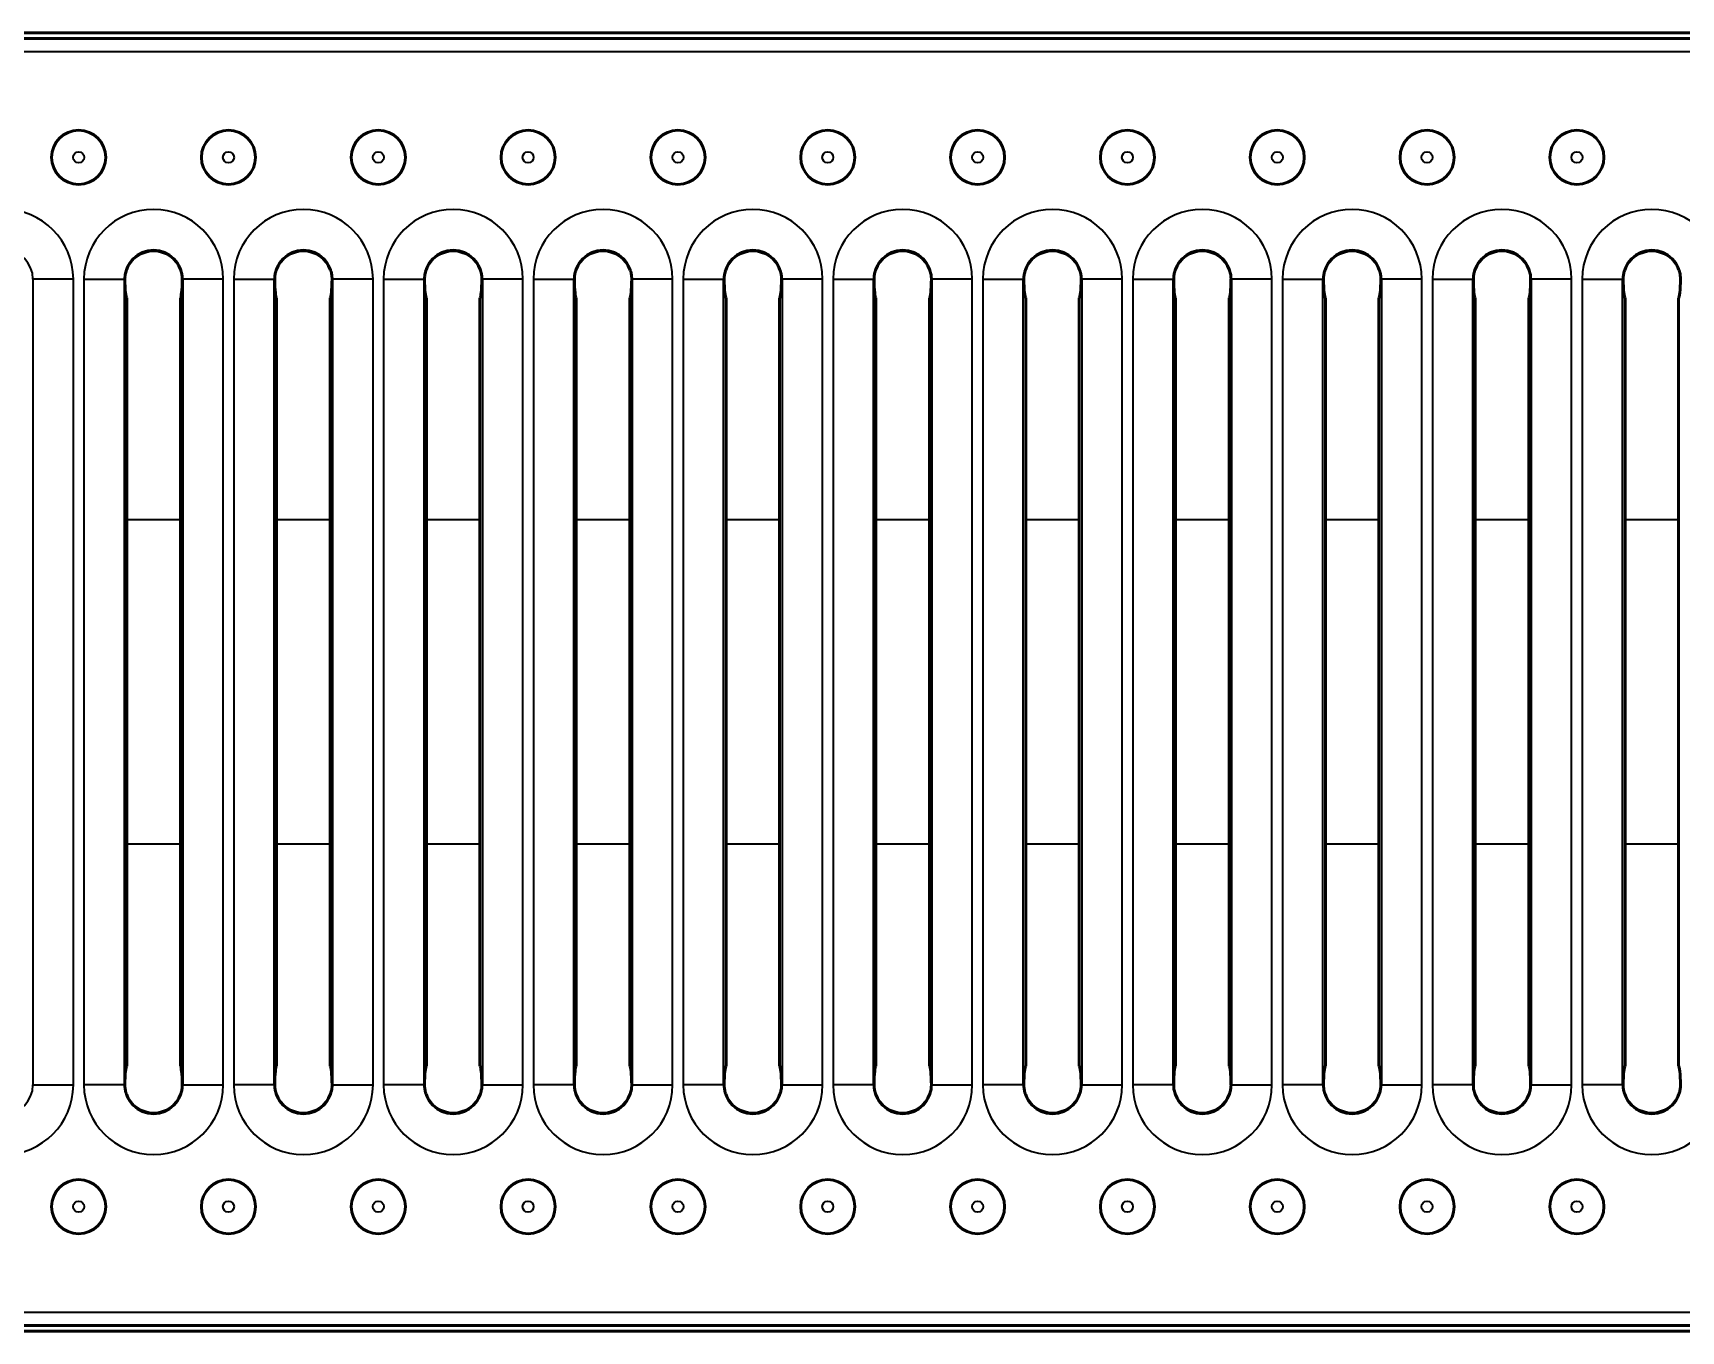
# Model space of a CAD drawing. Header units: millimetres. Extents: x 0 to 2181, y -65 to 1050.
# Drawn here: x 979.9 to 1132.3, y 424.1 to 544.1 of the extents above; entities that cross this region are included whole.
import ezdxf

# ---------------------------------------------------------------- set-up
doc = ezdxf.new("R2010")
doc.units = ezdxf.units.MM
doc.header["$LTSCALE"] = 2.5
doc.layers.add('Sichtbar (ISO)', color=7, linetype='Continuous', lineweight=50)
doc.layers.add('Sichtbar schmal (ISO)', color=7, linetype='Continuous', lineweight=35)

msp = doc.modelspace()

# ---------------------------------------------------------------- linework, layer by layer
at = {"layer": 'Sichtbar (ISO)'}
for p, q in [((1435.667, 544.09), (435.667, 544.09)), ((1435.167, 543.59), (436.167, 543.59)), ((988.592, 519.59), (988.592, 448.59)), ((993.542, 448.59), (993.542, 519.59)), ((1002.442, 519.59), (1002.442, 448.59)), ((1007.392, 448.59), (1007.392, 519.59)), ((1016.292, 519.59), (1016.292, 448.59)), ((1021.242, 448.59), (1021.242, 519.59)), ((1030.142, 519.59), (1030.142, 448.59)), ((1035.092, 448.59), (1035.092, 519.59)), ((1043.992, 519.59), (1043.992, 448.59)), ((1048.942, 448.59), (1048.942, 519.59)), ((1057.842, 519.59), (1057.842, 448.59)), ((1062.792, 448.59), (1062.792, 519.59)), ((1071.692, 519.59), (1071.692, 448.59)), ((1076.642, 448.59), (1076.642, 519.59)), ((1085.542, 519.59), (1085.542, 448.59)), ((1090.492, 448.59), (1090.492, 519.59)), ((1099.392, 519.59), (1099.392, 448.59)), ((1104.342, 448.59), (1104.342, 519.59)), ((1113.242, 519.59), (1113.242, 448.59)), ((1118.192, 448.59), (1118.192, 519.59)), ((1127.092, 519.59), (1127.092, 448.59)), ((1132.042, 448.59), (1132.042, 519.59)), ((1435.667, 424.09), (435.667, 424.09)), ((1435.167, 424.59), (436.167, 424.59))]:
    msp.add_line(p, q, dxfattribs=at)
for centre in [(984.142, 532.59), (997.992, 532.59), (1011.842, 532.59), (1025.692, 532.59), (1039.542, 532.59), (1053.392, 532.59), (1067.242, 532.59), (1081.092, 532.59), (1094.942, 532.59), (1108.792, 532.59), (1122.642, 532.59), (984.142, 435.59), (997.992, 435.59), (1011.842, 435.59), (1025.692, 435.59), (1039.542, 435.59), (1053.392, 435.59), (1067.242, 435.59), (1081.092, 435.59), (1094.942, 435.59), (1108.792, 435.59), (1122.642, 435.59)]:
    msp.add_circle(centre, 2.5, dxfattribs=at)
for centre, major_axis, ratio, start_param, end_param in [((991.067, 521.268), (0, 2.667), 0.9996402, 5.0597379, 7.5066327), ((1004.917, 521.268), (0, 2.667), 0.9996402, 5.0597379, 7.5066327), ((1018.767, 521.268), (0, 2.667), 0.9996402, 5.0597379, 7.5066327), ((1032.617, 521.268), (0, 2.667), 0.9996402, 5.0597379, 7.5066327), ((1046.467, 521.268), (0, 2.667), 0.9996402, 5.0597379, 7.5066327), ((1060.317, 521.268), (0, 2.667), 0.9996402, 5.0597379, 7.5066327), ((1074.167, 521.268), (0, 2.667), 0.9996402, 5.0597379, 7.5066327), ((1088.017, 521.268), (0, 2.667), 0.9996402, 5.0597379, 7.5066327), ((1101.867, 521.268), (0, 2.667), 0.9996402, 5.0597379, 7.5066327), ((1115.717, 521.268), (0, 2.667), 0.9996402, 5.0597379, 7.5066327), ((1129.567, 521.268), (0, 2.667), 0.9996402, 5.0597379, 7.5066327), ((988.592, 521.59), (0, -2), 0.0874887, 4.8377168, 6.2831853), ((993.542, 521.59), (0, 2), 0.0874887, 3.1415927, 4.5870611), ((1002.442, 521.59), (0, -2), 0.0874887, 4.8377168, 6.2831853), ((1007.392, 521.59), (0, 2), 0.0874887, 3.1415927, 4.5870611), ((1016.292, 521.59), (0, -2), 0.0874887, 4.8377168, 6.2831853), ((1021.242, 521.59), (0, 2), 0.0874887, 3.1415927, 4.5870611), ((1030.142, 521.59), (0, -2), 0.0874887, 4.8377168, 6.2831853), ((1035.092, 521.59), (0, 2), 0.0874887, 3.1415927, 4.5870611), ((1043.992, 521.59), (0, -2), 0.0874887, 4.8377168, 6.2831853), ((1048.942, 521.59), (0, 2), 0.0874887, 3.1415927, 4.5870611), ((1057.842, 521.59), (0, -2), 0.0874887, 4.8377168, 6.2831853), ((1062.792, 521.59), (0, 2), 0.0874887, 3.1415927, 4.5870611), ((1071.692, 521.59), (0, -2), 0.0874887, 4.8377168, 6.2831853), ((1076.642, 521.59), (0, 2), 0.0874887, 3.1415927, 4.5870611), ((1085.542, 521.59), (0, -2), 0.0874887, 4.8377168, 6.2831853), ((1090.492, 521.59), (0, 2), 0.0874887, 3.1415927, 4.5870611), ((1099.392, 521.59), (0, -2), 0.0874887, 4.8377168, 6.2831853), ((1104.342, 521.59), (0, 2), 0.0874887, 3.1415927, 4.5870611), ((1113.242, 521.59), (0, -2), 0.0874887, 4.8377168, 6.2831853), ((1118.192, 521.59), (0, 2), 0.0874887, 3.1415927, 4.5870611), ((1127.092, 521.59), (0, -2), 0.0874887, 4.8377168, 6.2831853), ((1132.042, 521.59), (0, 2), 0.0874887, 3.1415927, 4.5870611), ((988.592, 446.59), (0, 2), 0.0874887, 0, 1.4454685), ((993.542, 446.59), (0, -2), 0.0874887, 1.6961242, 3.1415927), ((1002.442, 446.59), (0, 2), 0.0874887, 0, 1.4454685), ((1007.392, 446.59), (0, -2), 0.0874887, 1.6961242, 3.1415927), ((1016.292, 446.59), (0, 2), 0.0874887, 0, 1.4454685), ((1021.242, 446.59), (0, -2), 0.0874887, 1.6961242, 3.1415927), ((1030.142, 446.59), (0, 2), 0.0874887, 0, 1.4454685), ((1035.092, 446.59), (0, -2), 0.0874887, 1.6961242, 3.1415927), ((1043.992, 446.59), (0, 2), 0.0874887, 0, 1.4454685), ((1048.942, 446.59), (0, -2), 0.0874887, 1.6961242, 3.1415927), ((1057.842, 446.59), (0, 2), 0.0874887, 0, 1.4454685), ((1062.792, 446.59), (0, -2), 0.0874887, 1.6961242, 3.1415927), ((1071.692, 446.59), (0, 2), 0.0874887, 0, 1.4454685), ((1076.642, 446.59), (0, -2), 0.0874887, 1.6961242, 3.1415927), ((1085.542, 446.59), (0, 2), 0.0874887, 0, 1.4454685), ((1090.492, 446.59), (0, -2), 0.0874887, 1.6961242, 3.1415927), ((1099.392, 446.59), (0, 2), 0.0874887, 0, 1.4454685), ((1104.342, 446.59), (0, -2), 0.0874887, 1.6961242, 3.1415927), ((1113.242, 446.59), (0, 2), 0.0874887, 0, 1.4454685), ((1118.192, 446.59), (0, -2), 0.0874887, 1.6961242, 3.1415927), ((1127.092, 446.59), (0, 2), 0.0874887, 0, 1.4454685), ((1132.042, 446.59), (0, -2), 0.0874887, 1.6961242, 3.1415927), ((991.067, 446.911), (0, -2.667), 0.9996402, 5.0597379, 7.5066327), ((1004.917, 446.911), (0, -2.667), 0.9996402, 5.0597379, 7.5066327), ((1018.767, 446.911), (0, -2.667), 0.9996402, 5.0597379, 7.5066327), ((1032.617, 446.911), (0, -2.667), 0.9996402, 5.0597379, 7.5066327), ((1046.467, 446.911), (0, -2.667), 0.9996402, 5.0597379, 7.5066327), ((1060.317, 446.911), (0, -2.667), 0.9996402, 5.0597379, 7.5066327), ((1074.167, 446.911), (0, -2.667), 0.9996402, 5.0597379, 7.5066327), ((1088.017, 446.911), (0, -2.667), 0.9996402, 5.0597379, 7.5066327), ((1101.867, 446.911), (0, -2.667), 0.9996402, 5.0597379, 7.5066327), ((1115.717, 446.911), (0, -2.667), 0.9996402, 5.0597379, 7.5066327), ((1129.567, 446.911), (0, -2.667), 0.9996402, 5.0597379, 7.5066327)]:
    msp.add_ellipse(centre, major_axis=major_axis, ratio=ratio, start_param=start_param, end_param=end_param, dxfattribs=at)
for points, knots in [([(988.419, 521.34), (988.419, 521.353), (988.419, 521.367), (988.419, 521.396), (988.419, 521.411), (988.42, 521.452), (988.421, 521.477), (988.425, 521.554), (988.43, 521.606), (988.453, 521.793), (988.481, 521.925), (988.532, 522.094), (988.546, 522.135), (988.561, 522.176)], [0, 0, 0, 0, 0.004080736, 0.004080736, 0.00866605, 0.00866605, 0.016351881, 0.016351881, 0.031890083, 0.031890083, 0.072800189, 0.072800189, 0.086303969, 0.086303969, 0.086303969, 0.086303969]), ([(993.574, 522.176), (993.578, 522.166), (993.581, 522.155), (993.611, 522.07), (993.634, 521.993), (993.682, 521.787), (993.702, 521.657), (993.713, 521.496), (993.714, 521.467), (993.716, 521.422), (993.716, 521.406), (993.716, 521.381), (993.716, 521.373), (993.716, 521.356), (993.716, 521.348), (993.716, 521.34)], [0.001228229, 0.001228229, 0.001228229, 0.001228229, 0.004648992, 0.004648992, 0.029389751, 0.029389751, 0.068905962, 0.068905962, 0.077693724, 0.077693724, 0.082516728, 0.082516728, 0.085093648, 0.085093648, 0.087568489, 0.087568489, 0.087568489, 0.087568489]), ([(1002.269, 521.34), (1002.269, 521.353), (1002.269, 521.367), (1002.269, 521.396), (1002.269, 521.411), (1002.27, 521.452), (1002.271, 521.477), (1002.275, 521.554), (1002.28, 521.606), (1002.303, 521.793), (1002.331, 521.925), (1002.382, 522.094), (1002.396, 522.135), (1002.411, 522.176)], [0, 0, 0, 0, 0.004080736, 0.004080736, 0.00866605, 0.00866605, 0.016351881, 0.016351881, 0.031890083, 0.031890083, 0.072800189, 0.072800189, 0.086303969, 0.086303969, 0.086303969, 0.086303969]), ([(1007.424, 522.176), (1007.428, 522.166), (1007.431, 522.155), (1007.461, 522.07), (1007.484, 521.993), (1007.532, 521.787), (1007.552, 521.657), (1007.563, 521.496), (1007.564, 521.467), (1007.566, 521.422), (1007.566, 521.406), (1007.566, 521.381), (1007.566, 521.373), (1007.566, 521.356), (1007.566, 521.348), (1007.566, 521.34)], [0.001228229, 0.001228229, 0.001228229, 0.001228229, 0.004648992, 0.004648992, 0.029389751, 0.029389751, 0.068905962, 0.068905962, 0.077693724, 0.077693724, 0.082516728, 0.082516728, 0.085093648, 0.085093648, 0.087568489, 0.087568489, 0.087568489, 0.087568489]), ([(1016.119, 521.34), (1016.119, 521.353), (1016.119, 521.367), (1016.119, 521.396), (1016.119, 521.411), (1016.12, 521.452), (1016.121, 521.477), (1016.125, 521.554), (1016.13, 521.606), (1016.153, 521.793), (1016.181, 521.925), (1016.232, 522.094), (1016.246, 522.135), (1016.261, 522.176)], [0, 0, 0, 0, 0.004080736, 0.004080736, 0.00866605, 0.00866605, 0.016351881, 0.016351881, 0.031890083, 0.031890083, 0.072800189, 0.072800189, 0.086303969, 0.086303969, 0.086303969, 0.086303969]), ([(1021.274, 522.176), (1021.278, 522.166), (1021.281, 522.155), (1021.311, 522.07), (1021.334, 521.993), (1021.382, 521.787), (1021.402, 521.657), (1021.413, 521.496), (1021.414, 521.467), (1021.416, 521.422), (1021.416, 521.406), (1021.416, 521.381), (1021.416, 521.373), (1021.416, 521.356), (1021.416, 521.348), (1021.416, 521.34)], [0.001228229, 0.001228229, 0.001228229, 0.001228229, 0.004648992, 0.004648992, 0.029389751, 0.029389751, 0.068905962, 0.068905962, 0.077693724, 0.077693724, 0.082516728, 0.082516728, 0.085093648, 0.085093648, 0.087568489, 0.087568489, 0.087568489, 0.087568489]), ([(1029.969, 521.34), (1029.969, 521.353), (1029.969, 521.367), (1029.969, 521.396), (1029.969, 521.411), (1029.97, 521.452), (1029.971, 521.477), (1029.975, 521.554), (1029.98, 521.606), (1030.003, 521.793), (1030.031, 521.925), (1030.082, 522.094), (1030.096, 522.135), (1030.111, 522.176)], [0, 0, 0, 0, 0.004080736, 0.004080736, 0.00866605, 0.00866605, 0.016351881, 0.016351881, 0.031890083, 0.031890083, 0.072800189, 0.072800189, 0.086303969, 0.086303969, 0.086303969, 0.086303969]), ([(1035.124, 522.176), (1035.128, 522.166), (1035.131, 522.155), (1035.161, 522.07), (1035.184, 521.993), (1035.232, 521.787), (1035.252, 521.657), (1035.263, 521.496), (1035.264, 521.467), (1035.266, 521.422), (1035.266, 521.406), (1035.266, 521.381), (1035.266, 521.373), (1035.266, 521.356), (1035.266, 521.348), (1035.266, 521.34)], [0.001228229, 0.001228229, 0.001228229, 0.001228229, 0.004648992, 0.004648992, 0.029389751, 0.029389751, 0.068905962, 0.068905962, 0.077693724, 0.077693724, 0.082516728, 0.082516728, 0.085093648, 0.085093648, 0.087568489, 0.087568489, 0.087568489, 0.087568489]), ([(1043.819, 521.34), (1043.819, 521.353), (1043.819, 521.367), (1043.819, 521.396), (1043.819, 521.411), (1043.82, 521.452), (1043.821, 521.477), (1043.825, 521.554), (1043.83, 521.606), (1043.853, 521.793), (1043.881, 521.925), (1043.932, 522.094), (1043.946, 522.135), (1043.961, 522.176)], [0, 0, 0, 0, 0.004080736, 0.004080736, 0.00866605, 0.00866605, 0.016351881, 0.016351881, 0.031890083, 0.031890083, 0.072800189, 0.072800189, 0.086303969, 0.086303969, 0.086303969, 0.086303969]), ([(1048.974, 522.176), (1048.978, 522.166), (1048.981, 522.155), (1049.011, 522.07), (1049.034, 521.993), (1049.082, 521.787), (1049.102, 521.657), (1049.113, 521.496), (1049.114, 521.467), (1049.116, 521.422), (1049.116, 521.406), (1049.116, 521.381), (1049.116, 521.373), (1049.116, 521.356), (1049.116, 521.348), (1049.116, 521.34)], [0.001228229, 0.001228229, 0.001228229, 0.001228229, 0.004648992, 0.004648992, 0.029389751, 0.029389751, 0.068905962, 0.068905962, 0.077693724, 0.077693724, 0.082516728, 0.082516728, 0.085093648, 0.085093648, 0.087568489, 0.087568489, 0.087568489, 0.087568489]), ([(1057.669, 521.34), (1057.669, 521.353), (1057.669, 521.367), (1057.669, 521.396), (1057.669, 521.411), (1057.67, 521.452), (1057.671, 521.477), (1057.675, 521.554), (1057.68, 521.606), (1057.703, 521.793), (1057.731, 521.925), (1057.782, 522.094), (1057.796, 522.135), (1057.811, 522.176)], [0, 0, 0, 0, 0.004080736, 0.004080736, 0.00866605, 0.00866605, 0.016351881, 0.016351881, 0.031890083, 0.031890083, 0.072800189, 0.072800189, 0.086303969, 0.086303969, 0.086303969, 0.086303969]), ([(1062.824, 522.176), (1062.828, 522.166), (1062.831, 522.155), (1062.861, 522.07), (1062.884, 521.993), (1062.932, 521.787), (1062.952, 521.657), (1062.963, 521.496), (1062.964, 521.467), (1062.966, 521.422), (1062.966, 521.406), (1062.966, 521.381), (1062.966, 521.373), (1062.966, 521.356), (1062.966, 521.348), (1062.966, 521.34)], [0.001228229, 0.001228229, 0.001228229, 0.001228229, 0.004648992, 0.004648992, 0.029389751, 0.029389751, 0.068905962, 0.068905962, 0.077693724, 0.077693724, 0.082516728, 0.082516728, 0.085093648, 0.085093648, 0.087568489, 0.087568489, 0.087568489, 0.087568489]), ([(1071.519, 521.34), (1071.519, 521.353), (1071.519, 521.367), (1071.519, 521.396), (1071.519, 521.411), (1071.52, 521.452), (1071.521, 521.477), (1071.525, 521.554), (1071.53, 521.606), (1071.553, 521.793), (1071.581, 521.925), (1071.632, 522.094), (1071.646, 522.135), (1071.661, 522.176)], [0, 0, 0, 0, 0.004080736, 0.004080736, 0.00866605, 0.00866605, 0.016351881, 0.016351881, 0.031890083, 0.031890083, 0.072800189, 0.072800189, 0.086303969, 0.086303969, 0.086303969, 0.086303969]), ([(1076.674, 522.176), (1076.678, 522.166), (1076.681, 522.155), (1076.711, 522.07), (1076.734, 521.993), (1076.782, 521.787), (1076.802, 521.657), (1076.813, 521.496), (1076.814, 521.467), (1076.816, 521.422), (1076.816, 521.406), (1076.816, 521.381), (1076.816, 521.373), (1076.816, 521.356), (1076.816, 521.348), (1076.816, 521.34)], [0.001228229, 0.001228229, 0.001228229, 0.001228229, 0.004648992, 0.004648992, 0.029389751, 0.029389751, 0.068905962, 0.068905962, 0.077693724, 0.077693724, 0.082516728, 0.082516728, 0.085093648, 0.085093648, 0.087568489, 0.087568489, 0.087568489, 0.087568489]), ([(1085.369, 521.34), (1085.369, 521.353), (1085.369, 521.367), (1085.369, 521.396), (1085.369, 521.411), (1085.37, 521.452), (1085.371, 521.477), (1085.375, 521.554), (1085.38, 521.606), (1085.403, 521.793), (1085.431, 521.925), (1085.482, 522.094), (1085.496, 522.135), (1085.511, 522.176)], [0, 0, 0, 0, 0.004080736, 0.004080736, 0.00866605, 0.00866605, 0.016351881, 0.016351881, 0.031890083, 0.031890083, 0.072800189, 0.072800189, 0.086303969, 0.086303969, 0.086303969, 0.086303969]), ([(1090.524, 522.176), (1090.528, 522.166), (1090.531, 522.155), (1090.561, 522.07), (1090.584, 521.993), (1090.632, 521.787), (1090.652, 521.657), (1090.663, 521.496), (1090.664, 521.467), (1090.666, 521.422), (1090.666, 521.406), (1090.666, 521.381), (1090.666, 521.373), (1090.666, 521.356), (1090.666, 521.348), (1090.666, 521.34)], [0.001228229, 0.001228229, 0.001228229, 0.001228229, 0.004648992, 0.004648992, 0.029389751, 0.029389751, 0.068905962, 0.068905962, 0.077693724, 0.077693724, 0.082516728, 0.082516728, 0.085093648, 0.085093648, 0.087568489, 0.087568489, 0.087568489, 0.087568489]), ([(1099.219, 521.34), (1099.219, 521.353), (1099.219, 521.367), (1099.219, 521.396), (1099.219, 521.411), (1099.22, 521.452), (1099.221, 521.477), (1099.225, 521.554), (1099.23, 521.606), (1099.253, 521.793), (1099.281, 521.925), (1099.332, 522.094), (1099.346, 522.135), (1099.361, 522.176)], [0, 0, 0, 0, 0.004080736, 0.004080736, 0.00866605, 0.00866605, 0.016351881, 0.016351881, 0.031890083, 0.031890083, 0.072800189, 0.072800189, 0.086303969, 0.086303969, 0.086303969, 0.086303969]), ([(1104.374, 522.176), (1104.378, 522.166), (1104.381, 522.155), (1104.411, 522.07), (1104.434, 521.993), (1104.482, 521.787), (1104.502, 521.657), (1104.513, 521.496), (1104.514, 521.467), (1104.516, 521.422), (1104.516, 521.406), (1104.516, 521.381), (1104.516, 521.373), (1104.516, 521.356), (1104.516, 521.348), (1104.516, 521.34)], [0.001228229, 0.001228229, 0.001228229, 0.001228229, 0.004648992, 0.004648992, 0.029389751, 0.029389751, 0.068905962, 0.068905962, 0.077693724, 0.077693724, 0.082516728, 0.082516728, 0.085093648, 0.085093648, 0.087568489, 0.087568489, 0.087568489, 0.087568489]), ([(1113.069, 521.34), (1113.069, 521.353), (1113.069, 521.367), (1113.069, 521.396), (1113.069, 521.411), (1113.07, 521.452), (1113.071, 521.477), (1113.075, 521.554), (1113.08, 521.606), (1113.103, 521.793), (1113.131, 521.925), (1113.182, 522.094), (1113.196, 522.135), (1113.211, 522.176)], [0, 0, 0, 0, 0.004080736, 0.004080736, 0.00866605, 0.00866605, 0.016351881, 0.016351881, 0.031890083, 0.031890083, 0.072800189, 0.072800189, 0.086303969, 0.086303969, 0.086303969, 0.086303969]), ([(1118.224, 522.176), (1118.228, 522.166), (1118.231, 522.155), (1118.261, 522.07), (1118.284, 521.993), (1118.332, 521.787), (1118.352, 521.657), (1118.363, 521.496), (1118.364, 521.467), (1118.366, 521.422), (1118.366, 521.406), (1118.366, 521.381), (1118.366, 521.373), (1118.366, 521.356), (1118.366, 521.348), (1118.366, 521.34)], [0.001228229, 0.001228229, 0.001228229, 0.001228229, 0.004648992, 0.004648992, 0.029389751, 0.029389751, 0.068905962, 0.068905962, 0.077693724, 0.077693724, 0.082516728, 0.082516728, 0.085093648, 0.085093648, 0.087568489, 0.087568489, 0.087568489, 0.087568489]), ([(1126.919, 521.34), (1126.919, 521.353), (1126.919, 521.367), (1126.919, 521.396), (1126.919, 521.411), (1126.92, 521.452), (1126.921, 521.477), (1126.925, 521.554), (1126.93, 521.606), (1126.953, 521.793), (1126.981, 521.925), (1127.032, 522.094), (1127.046, 522.135), (1127.061, 522.176)], [0, 0, 0, 0, 0.004080736, 0.004080736, 0.00866605, 0.00866605, 0.016351881, 0.016351881, 0.031890083, 0.031890083, 0.072800189, 0.072800189, 0.086303969, 0.086303969, 0.086303969, 0.086303969]), ([(1132.074, 522.176), (1132.078, 522.166), (1132.081, 522.155), (1132.111, 522.07), (1132.134, 521.993), (1132.182, 521.787), (1132.202, 521.657), (1132.213, 521.496), (1132.214, 521.467), (1132.216, 521.422), (1132.216, 521.406), (1132.216, 521.381), (1132.216, 521.373), (1132.216, 521.356), (1132.216, 521.348), (1132.216, 521.34)], [0.001228229, 0.001228229, 0.001228229, 0.001228229, 0.004648992, 0.004648992, 0.029389751, 0.029389751, 0.068905962, 0.068905962, 0.077693724, 0.077693724, 0.082516728, 0.082516728, 0.085093648, 0.085093648, 0.087568489, 0.087568489, 0.087568489, 0.087568489]), ([(988.561, 446.004), (988.557, 446.014), (988.553, 446.024), (988.524, 446.11), (988.501, 446.187), (988.453, 446.393), (988.433, 446.523), (988.422, 446.683), (988.421, 446.712), (988.419, 446.758), (988.419, 446.774), (988.419, 446.798), (988.419, 446.807), (988.419, 446.823), (988.419, 446.832), (988.419, 446.84)], [0.001228229, 0.001228229, 0.001228229, 0.001228229, 0.004648992, 0.004648992, 0.029389751, 0.029389751, 0.068905962, 0.068905962, 0.077693724, 0.077693724, 0.082516728, 0.082516728, 0.085093648, 0.085093648, 0.087568489, 0.087568489, 0.087568489, 0.087568489]), ([(993.716, 446.84), (993.716, 446.826), (993.716, 446.813), (993.716, 446.784), (993.716, 446.769), (993.715, 446.728), (993.714, 446.703), (993.709, 446.625), (993.705, 446.574), (993.682, 446.387), (993.653, 446.255), (993.602, 446.086), (993.589, 446.044), (993.574, 446.004)], [0, 0, 0, 0, 0.004080736, 0.004080736, 0.00866605, 0.00866605, 0.016351881, 0.016351881, 0.031890083, 0.031890083, 0.072800189, 0.072800189, 0.086303969, 0.086303969, 0.086303969, 0.086303969]), ([(1002.411, 446.004), (1002.407, 446.014), (1002.403, 446.024), (1002.374, 446.11), (1002.351, 446.187), (1002.303, 446.393), (1002.283, 446.523), (1002.272, 446.683), (1002.271, 446.712), (1002.269, 446.758), (1002.269, 446.774), (1002.269, 446.798), (1002.269, 446.807), (1002.269, 446.823), (1002.269, 446.832), (1002.269, 446.84)], [0.001228229, 0.001228229, 0.001228229, 0.001228229, 0.004648992, 0.004648992, 0.029389751, 0.029389751, 0.068905962, 0.068905962, 0.077693724, 0.077693724, 0.082516728, 0.082516728, 0.085093648, 0.085093648, 0.087568489, 0.087568489, 0.087568489, 0.087568489]), ([(1007.566, 446.84), (1007.566, 446.826), (1007.566, 446.813), (1007.566, 446.784), (1007.566, 446.769), (1007.565, 446.728), (1007.564, 446.703), (1007.559, 446.625), (1007.555, 446.574), (1007.532, 446.387), (1007.503, 446.255), (1007.452, 446.086), (1007.439, 446.044), (1007.424, 446.004)], [0, 0, 0, 0, 0.004080736, 0.004080736, 0.00866605, 0.00866605, 0.016351881, 0.016351881, 0.031890083, 0.031890083, 0.072800189, 0.072800189, 0.086303969, 0.086303969, 0.086303969, 0.086303969]), ([(1016.261, 446.004), (1016.257, 446.014), (1016.253, 446.024), (1016.224, 446.11), (1016.201, 446.187), (1016.153, 446.393), (1016.133, 446.523), (1016.122, 446.683), (1016.121, 446.712), (1016.119, 446.758), (1016.119, 446.774), (1016.119, 446.798), (1016.119, 446.807), (1016.119, 446.823), (1016.119, 446.832), (1016.119, 446.84)], [0.001228229, 0.001228229, 0.001228229, 0.001228229, 0.004648992, 0.004648992, 0.029389751, 0.029389751, 0.068905962, 0.068905962, 0.077693724, 0.077693724, 0.082516728, 0.082516728, 0.085093648, 0.085093648, 0.087568489, 0.087568489, 0.087568489, 0.087568489]), ([(1021.416, 446.84), (1021.416, 446.826), (1021.416, 446.813), (1021.416, 446.784), (1021.416, 446.769), (1021.415, 446.728), (1021.414, 446.703), (1021.409, 446.625), (1021.405, 446.574), (1021.382, 446.387), (1021.353, 446.255), (1021.302, 446.086), (1021.289, 446.044), (1021.274, 446.004)], [0, 0, 0, 0, 0.004080736, 0.004080736, 0.00866605, 0.00866605, 0.016351881, 0.016351881, 0.031890083, 0.031890083, 0.072800189, 0.072800189, 0.086303969, 0.086303969, 0.086303969, 0.086303969]), ([(1030.111, 446.004), (1030.107, 446.014), (1030.103, 446.024), (1030.074, 446.11), (1030.051, 446.187), (1030.003, 446.393), (1029.983, 446.523), (1029.972, 446.683), (1029.971, 446.712), (1029.969, 446.758), (1029.969, 446.774), (1029.969, 446.798), (1029.969, 446.807), (1029.969, 446.823), (1029.969, 446.832), (1029.969, 446.84)], [0.001228229, 0.001228229, 0.001228229, 0.001228229, 0.004648992, 0.004648992, 0.029389751, 0.029389751, 0.068905962, 0.068905962, 0.077693724, 0.077693724, 0.082516728, 0.082516728, 0.085093648, 0.085093648, 0.087568489, 0.087568489, 0.087568489, 0.087568489]), ([(1035.266, 446.84), (1035.266, 446.826), (1035.266, 446.813), (1035.266, 446.784), (1035.266, 446.769), (1035.265, 446.728), (1035.264, 446.703), (1035.259, 446.625), (1035.255, 446.574), (1035.232, 446.387), (1035.203, 446.255), (1035.152, 446.086), (1035.139, 446.044), (1035.124, 446.004)], [0, 0, 0, 0, 0.004080736, 0.004080736, 0.00866605, 0.00866605, 0.016351881, 0.016351881, 0.031890083, 0.031890083, 0.072800189, 0.072800189, 0.086303969, 0.086303969, 0.086303969, 0.086303969]), ([(1043.961, 446.004), (1043.957, 446.014), (1043.953, 446.024), (1043.924, 446.11), (1043.901, 446.187), (1043.853, 446.393), (1043.833, 446.523), (1043.822, 446.683), (1043.821, 446.712), (1043.819, 446.758), (1043.819, 446.774), (1043.819, 446.798), (1043.819, 446.807), (1043.819, 446.823), (1043.819, 446.832), (1043.819, 446.84)], [0.001228229, 0.001228229, 0.001228229, 0.001228229, 0.004648992, 0.004648992, 0.029389751, 0.029389751, 0.068905962, 0.068905962, 0.077693724, 0.077693724, 0.082516728, 0.082516728, 0.085093648, 0.085093648, 0.087568489, 0.087568489, 0.087568489, 0.087568489]), ([(1049.116, 446.84), (1049.116, 446.826), (1049.116, 446.813), (1049.116, 446.784), (1049.116, 446.769), (1049.115, 446.728), (1049.114, 446.703), (1049.109, 446.625), (1049.105, 446.574), (1049.082, 446.387), (1049.053, 446.255), (1049.002, 446.086), (1048.989, 446.044), (1048.974, 446.004)], [0, 0, 0, 0, 0.004080736, 0.004080736, 0.00866605, 0.00866605, 0.016351881, 0.016351881, 0.031890083, 0.031890083, 0.072800189, 0.072800189, 0.086303969, 0.086303969, 0.086303969, 0.086303969]), ([(1057.811, 446.004), (1057.807, 446.014), (1057.803, 446.024), (1057.774, 446.11), (1057.751, 446.187), (1057.703, 446.393), (1057.683, 446.523), (1057.672, 446.683), (1057.671, 446.712), (1057.669, 446.758), (1057.669, 446.774), (1057.669, 446.798), (1057.669, 446.807), (1057.669, 446.823), (1057.669, 446.832), (1057.669, 446.84)], [0.001228229, 0.001228229, 0.001228229, 0.001228229, 0.004648992, 0.004648992, 0.029389751, 0.029389751, 0.068905962, 0.068905962, 0.077693724, 0.077693724, 0.082516728, 0.082516728, 0.085093648, 0.085093648, 0.087568489, 0.087568489, 0.087568489, 0.087568489]), ([(1062.966, 446.84), (1062.966, 446.826), (1062.966, 446.813), (1062.966, 446.784), (1062.966, 446.769), (1062.965, 446.728), (1062.964, 446.703), (1062.959, 446.625), (1062.955, 446.574), (1062.932, 446.387), (1062.903, 446.255), (1062.852, 446.086), (1062.839, 446.044), (1062.824, 446.004)], [0, 0, 0, 0, 0.004080736, 0.004080736, 0.00866605, 0.00866605, 0.016351881, 0.016351881, 0.031890083, 0.031890083, 0.072800189, 0.072800189, 0.086303969, 0.086303969, 0.086303969, 0.086303969]), ([(1071.661, 446.004), (1071.657, 446.014), (1071.653, 446.024), (1071.624, 446.11), (1071.601, 446.187), (1071.553, 446.393), (1071.533, 446.523), (1071.522, 446.683), (1071.521, 446.712), (1071.519, 446.758), (1071.519, 446.774), (1071.519, 446.798), (1071.519, 446.807), (1071.519, 446.823), (1071.519, 446.832), (1071.519, 446.84)], [0.001228229, 0.001228229, 0.001228229, 0.001228229, 0.004648992, 0.004648992, 0.029389751, 0.029389751, 0.068905962, 0.068905962, 0.077693724, 0.077693724, 0.082516728, 0.082516728, 0.085093648, 0.085093648, 0.087568489, 0.087568489, 0.087568489, 0.087568489]), ([(1076.816, 446.84), (1076.816, 446.826), (1076.816, 446.813), (1076.816, 446.784), (1076.816, 446.769), (1076.815, 446.728), (1076.814, 446.703), (1076.809, 446.625), (1076.805, 446.574), (1076.782, 446.387), (1076.753, 446.255), (1076.702, 446.086), (1076.689, 446.044), (1076.674, 446.004)], [0, 0, 0, 0, 0.004080736, 0.004080736, 0.00866605, 0.00866605, 0.016351881, 0.016351881, 0.031890083, 0.031890083, 0.072800189, 0.072800189, 0.086303969, 0.086303969, 0.086303969, 0.086303969]), ([(1085.511, 446.004), (1085.507, 446.014), (1085.503, 446.024), (1085.474, 446.11), (1085.451, 446.187), (1085.403, 446.393), (1085.383, 446.523), (1085.372, 446.683), (1085.371, 446.712), (1085.369, 446.758), (1085.369, 446.774), (1085.369, 446.798), (1085.369, 446.807), (1085.369, 446.823), (1085.369, 446.832), (1085.369, 446.84)], [0.001228229, 0.001228229, 0.001228229, 0.001228229, 0.004648992, 0.004648992, 0.029389751, 0.029389751, 0.068905962, 0.068905962, 0.077693724, 0.077693724, 0.082516728, 0.082516728, 0.085093648, 0.085093648, 0.087568489, 0.087568489, 0.087568489, 0.087568489]), ([(1090.666, 446.84), (1090.666, 446.826), (1090.666, 446.813), (1090.666, 446.784), (1090.666, 446.769), (1090.665, 446.728), (1090.664, 446.703), (1090.659, 446.625), (1090.655, 446.574), (1090.632, 446.387), (1090.603, 446.255), (1090.552, 446.086), (1090.539, 446.044), (1090.524, 446.004)], [0, 0, 0, 0, 0.004080736, 0.004080736, 0.00866605, 0.00866605, 0.016351881, 0.016351881, 0.031890083, 0.031890083, 0.072800189, 0.072800189, 0.086303969, 0.086303969, 0.086303969, 0.086303969]), ([(1099.361, 446.004), (1099.357, 446.014), (1099.353, 446.024), (1099.324, 446.11), (1099.301, 446.187), (1099.253, 446.393), (1099.233, 446.523), (1099.222, 446.683), (1099.221, 446.712), (1099.219, 446.758), (1099.219, 446.774), (1099.219, 446.798), (1099.219, 446.807), (1099.219, 446.823), (1099.219, 446.832), (1099.219, 446.84)], [0.001228229, 0.001228229, 0.001228229, 0.001228229, 0.004648992, 0.004648992, 0.029389751, 0.029389751, 0.068905962, 0.068905962, 0.077693724, 0.077693724, 0.082516728, 0.082516728, 0.085093648, 0.085093648, 0.087568489, 0.087568489, 0.087568489, 0.087568489]), ([(1104.516, 446.84), (1104.516, 446.826), (1104.516, 446.813), (1104.516, 446.784), (1104.516, 446.769), (1104.515, 446.728), (1104.514, 446.703), (1104.509, 446.625), (1104.505, 446.574), (1104.482, 446.387), (1104.453, 446.255), (1104.402, 446.086), (1104.389, 446.044), (1104.374, 446.004)], [0, 0, 0, 0, 0.004080736, 0.004080736, 0.00866605, 0.00866605, 0.016351881, 0.016351881, 0.031890083, 0.031890083, 0.072800189, 0.072800189, 0.086303969, 0.086303969, 0.086303969, 0.086303969]), ([(1113.211, 446.004), (1113.207, 446.014), (1113.203, 446.024), (1113.174, 446.11), (1113.151, 446.187), (1113.103, 446.393), (1113.083, 446.523), (1113.072, 446.683), (1113.071, 446.712), (1113.069, 446.758), (1113.069, 446.774), (1113.069, 446.798), (1113.069, 446.807), (1113.069, 446.823), (1113.069, 446.832), (1113.069, 446.84)], [0.001228229, 0.001228229, 0.001228229, 0.001228229, 0.004648992, 0.004648992, 0.029389751, 0.029389751, 0.068905962, 0.068905962, 0.077693724, 0.077693724, 0.082516728, 0.082516728, 0.085093648, 0.085093648, 0.087568489, 0.087568489, 0.087568489, 0.087568489]), ([(1118.366, 446.84), (1118.366, 446.826), (1118.366, 446.813), (1118.366, 446.784), (1118.366, 446.769), (1118.365, 446.728), (1118.364, 446.703), (1118.359, 446.625), (1118.355, 446.574), (1118.332, 446.387), (1118.303, 446.255), (1118.252, 446.086), (1118.239, 446.044), (1118.224, 446.004)], [0, 0, 0, 0, 0.004080736, 0.004080736, 0.00866605, 0.00866605, 0.016351881, 0.016351881, 0.031890083, 0.031890083, 0.072800189, 0.072800189, 0.086303969, 0.086303969, 0.086303969, 0.086303969]), ([(1127.061, 446.004), (1127.057, 446.014), (1127.053, 446.024), (1127.024, 446.11), (1127.001, 446.187), (1126.953, 446.393), (1126.933, 446.523), (1126.922, 446.683), (1126.921, 446.712), (1126.919, 446.758), (1126.919, 446.774), (1126.919, 446.798), (1126.919, 446.807), (1126.919, 446.823), (1126.919, 446.832), (1126.919, 446.84)], [0.001228229, 0.001228229, 0.001228229, 0.001228229, 0.004648992, 0.004648992, 0.029389751, 0.029389751, 0.068905962, 0.068905962, 0.077693724, 0.077693724, 0.082516728, 0.082516728, 0.085093648, 0.085093648, 0.087568489, 0.087568489, 0.087568489, 0.087568489]), ([(1132.216, 446.84), (1132.216, 446.826), (1132.216, 446.813), (1132.216, 446.784), (1132.216, 446.769), (1132.215, 446.728), (1132.214, 446.703), (1132.209, 446.625), (1132.205, 446.574), (1132.182, 446.387), (1132.153, 446.255), (1132.102, 446.086), (1132.089, 446.044), (1132.074, 446.004)], [0, 0, 0, 0, 0.004080736, 0.004080736, 0.00866605, 0.00866605, 0.016351881, 0.016351881, 0.031890083, 0.031890083, 0.072800189, 0.072800189, 0.086303969, 0.086303969, 0.086303969, 0.086303969])]:
    msp.add_open_spline(points, degree=3, knots=knots, dxfattribs=at)
at = {"layer": 'Sichtbar schmal (ISO)'}
for p, q in [((1435.167, 542.34), (436.167, 542.34)), ((979.918, 521.34), (979.866, 521.34)), ((983.653, 521.34), (979.918, 521.34)), ((979.918, 521.34), (979.918, 446.84)), ((983.653, 446.84), (983.653, 521.34)), ((984.632, 521.34), (984.632, 446.84)), ((984.632, 521.34), (988.367, 521.34)), ((988.367, 446.84), (988.367, 521.34)), ((988.367, 521.34), (988.419, 521.34)), ((993.768, 521.34), (993.716, 521.34)), ((997.503, 521.34), (993.768, 521.34)), ((993.768, 521.34), (993.768, 446.84)), ((997.503, 446.84), (997.503, 521.34)), ((998.482, 521.34), (998.482, 446.84)), ((998.482, 521.34), (1002.217, 521.34)), ((1002.217, 446.84), (1002.217, 521.34)), ((1002.217, 521.34), (1002.269, 521.34)), ((1007.618, 521.34), (1007.566, 521.34)), ((1011.353, 521.34), (1007.618, 521.34)), ((1007.618, 521.34), (1007.618, 446.84)), ((1011.353, 446.84), (1011.353, 521.34)), ((1012.332, 521.34), (1012.332, 446.84)), ((1012.332, 521.34), (1016.067, 521.34)), ((1016.067, 446.84), (1016.067, 521.34)), ((1016.067, 521.34), (1016.119, 521.34)), ((1021.468, 521.34), (1021.416, 521.34)), ((1025.203, 521.34), (1021.468, 521.34)), ((1021.468, 521.34), (1021.468, 446.84)), ((1025.203, 446.84), (1025.203, 521.34)), ((1026.182, 521.34), (1026.182, 446.84)), ((1026.182, 521.34), (1029.917, 521.34)), ((1029.917, 446.84), (1029.917, 521.34)), ((1029.917, 521.34), (1029.969, 521.34)), ((1035.318, 521.34), (1035.266, 521.34)), ((1039.053, 521.34), (1035.318, 521.34)), ((1035.318, 521.34), (1035.318, 446.84)), ((1039.053, 446.84), (1039.053, 521.34)), ((1040.032, 521.34), (1040.032, 446.84)), ((1040.032, 521.34), (1043.767, 521.34)), ((1043.767, 446.84), (1043.767, 521.34)), ((1043.767, 521.34), (1043.819, 521.34)), ((1049.168, 521.34), (1049.116, 521.34)), ((1052.903, 521.34), (1049.168, 521.34)), ((1049.168, 521.34), (1049.168, 446.84)), ((1052.903, 446.84), (1052.903, 521.34)), ((1053.882, 521.34), (1053.882, 446.84)), ((1053.882, 521.34), (1057.617, 521.34)), ((1057.617, 446.84), (1057.617, 521.34)), ((1057.617, 521.34), (1057.669, 521.34)), ((1063.018, 521.34), (1062.966, 521.34)), ((1066.753, 521.34), (1063.018, 521.34)), ((1063.018, 521.34), (1063.018, 446.84)), ((1066.753, 446.84), (1066.753, 521.34)), ((1067.732, 521.34), (1067.732, 446.84)), ((1067.732, 521.34), (1071.467, 521.34)), ((1071.467, 446.84), (1071.467, 521.34)), ((1071.467, 521.34), (1071.519, 521.34)), ((1076.868, 521.34), (1076.816, 521.34)), ((1080.603, 521.34), (1076.868, 521.34)), ((1076.868, 521.34), (1076.868, 446.84)), ((1080.603, 446.84), (1080.603, 521.34)), ((1081.582, 521.34), (1081.582, 446.84)), ((1081.582, 521.34), (1085.317, 521.34)), ((1085.317, 446.84), (1085.317, 521.34)), ((1085.317, 521.34), (1085.369, 521.34)), ((1090.718, 521.34), (1090.666, 521.34)), ((1094.453, 521.34), (1090.718, 521.34)), ((1090.718, 521.34), (1090.718, 446.84)), ((1094.453, 446.84), (1094.453, 521.34)), ((1095.432, 521.34), (1095.432, 446.84)), ((1095.432, 521.34), (1099.167, 521.34)), ((1099.167, 446.84), (1099.167, 521.34)), ((1099.167, 521.34), (1099.219, 521.34)), ((1104.568, 521.34), (1104.516, 521.34)), ((1108.303, 521.34), (1104.568, 521.34)), ((1104.568, 521.34), (1104.568, 446.84)), ((1108.303, 446.84), (1108.303, 521.34)), ((1109.282, 521.34), (1109.282, 446.84)), ((1109.282, 521.34), (1113.017, 521.34)), ((1113.017, 446.84), (1113.017, 521.34)), ((1113.017, 521.34), (1113.069, 521.34)), ((1118.418, 521.34), (1118.366, 521.34)), ((1122.153, 521.34), (1118.418, 521.34)), ((1118.418, 521.34), (1118.418, 446.84)), ((1122.153, 446.84), (1122.153, 521.34)), ((1123.132, 521.34), (1123.132, 446.84)), ((1123.132, 521.34), (1126.867, 521.34)), ((1126.867, 446.84), (1126.867, 521.34)), ((1126.867, 521.34), (1126.919, 521.34)), ((1132.268, 521.34), (1132.216, 521.34)), ((993.542, 499.09), (988.592, 499.09)), ((1007.392, 499.09), (1002.442, 499.09)), ((1021.242, 499.09), (1016.292, 499.09)), ((1035.092, 499.09), (1030.142, 499.09)), ((1048.942, 499.09), (1043.992, 499.09)), ((1062.792, 499.09), (1057.842, 499.09)), ((1076.642, 499.09), (1071.692, 499.09)), ((1090.492, 499.09), (1085.542, 499.09)), ((1104.342, 499.09), (1099.392, 499.09)), ((1118.192, 499.09), (1113.242, 499.09)), ((1132.042, 499.09), (1127.092, 499.09)), ((993.542, 469.09), (988.592, 469.09)), ((1007.392, 469.09), (1002.442, 469.09)), ((1021.242, 469.09), (1016.292, 469.09)), ((1035.092, 469.09), (1030.142, 469.09)), ((1048.942, 469.09), (1043.992, 469.09)), ((1062.792, 469.09), (1057.842, 469.09)), ((1076.642, 469.09), (1071.692, 469.09)), ((1090.492, 469.09), (1085.542, 469.09)), ((1104.342, 469.09), (1099.392, 469.09)), ((1118.192, 469.09), (1113.242, 469.09)), ((1132.042, 469.09), (1127.092, 469.09)), ((979.918, 446.84), (979.866, 446.84)), ((979.918, 446.84), (983.653, 446.84)), ((988.367, 446.84), (984.632, 446.84)), ((988.367, 446.84), (988.419, 446.84)), ((993.768, 446.84), (993.716, 446.84)), ((993.768, 446.84), (997.503, 446.84)), ((1002.217, 446.84), (998.482, 446.84)), ((1002.217, 446.84), (1002.269, 446.84)), ((1007.618, 446.84), (1007.566, 446.84)), ((1007.618, 446.84), (1011.353, 446.84)), ((1016.067, 446.84), (1012.332, 446.84)), ((1016.067, 446.84), (1016.119, 446.84)), ((1021.468, 446.84), (1021.416, 446.84)), ((1021.468, 446.84), (1025.203, 446.84)), ((1029.917, 446.84), (1026.182, 446.84)), ((1029.917, 446.84), (1029.969, 446.84)), ((1035.318, 446.84), (1035.266, 446.84)), ((1035.318, 446.84), (1039.053, 446.84)), ((1043.767, 446.84), (1040.032, 446.84)), ((1043.767, 446.84), (1043.819, 446.84)), ((1049.168, 446.84), (1049.116, 446.84)), ((1049.168, 446.84), (1052.903, 446.84)), ((1057.617, 446.84), (1053.882, 446.84)), ((1057.617, 446.84), (1057.669, 446.84)), ((1063.018, 446.84), (1062.966, 446.84)), ((1063.018, 446.84), (1066.753, 446.84)), ((1071.467, 446.84), (1067.732, 446.84)), ((1071.467, 446.84), (1071.519, 446.84)), ((1076.868, 446.84), (1076.816, 446.84)), ((1076.868, 446.84), (1080.603, 446.84)), ((1085.317, 446.84), (1081.582, 446.84)), ((1085.317, 446.84), (1085.369, 446.84)), ((1090.718, 446.84), (1090.666, 446.84)), ((1090.718, 446.84), (1094.453, 446.84)), ((1099.167, 446.84), (1095.432, 446.84)), ((1099.167, 446.84), (1099.219, 446.84)), ((1104.568, 446.84), (1104.516, 446.84)), ((1104.568, 446.84), (1108.303, 446.84)), ((1113.017, 446.84), (1109.282, 446.84)), ((1113.017, 446.84), (1113.069, 446.84)), ((1118.418, 446.84), (1118.366, 446.84)), ((1118.418, 446.84), (1122.153, 446.84)), ((1126.867, 446.84), (1123.132, 446.84)), ((1126.867, 446.84), (1126.919, 446.84)), ((1132.268, 446.84), (1132.216, 446.84)), ((436.167, 425.84), (1435.167, 425.84))]:
    msp.add_line(p, q, dxfattribs=at)
for centre in [(984.142, 532.59), (997.992, 532.59), (1011.842, 532.59), (1025.692, 532.59), (1039.542, 532.59), (1053.392, 532.59), (1067.242, 532.59), (1081.092, 532.59), (1094.942, 532.59), (1108.792, 532.59), (1122.642, 532.59), (984.142, 435.59), (997.992, 435.59), (1011.842, 435.59), (1025.692, 435.59), (1039.542, 435.59), (1053.392, 435.59), (1067.242, 435.59), (1081.092, 435.59), (1094.942, 435.59), (1108.792, 435.59), (1122.642, 435.59)]:
    msp.add_circle(centre, 0.511, dxfattribs=at)
for centre, radius, start, end in [((977.217, 521.34), 6.435, 0, 180), ((991.067, 521.34), 6.435, 0, 180), ((1004.917, 521.34), 6.435, 0, 180), ((1018.767, 521.34), 6.435, 0, 180), ((1032.617, 521.34), 6.435, 0, 180), ((1046.467, 521.34), 6.435, 0, 180), ((1060.317, 521.34), 6.435, 0, 180), ((1074.167, 521.34), 6.435, 0, 180), ((1088.017, 521.34), 6.435, 0, 180), ((1101.867, 521.34), 6.435, 0, 180), ((1115.717, 521.34), 6.435, 0, 180), ((1129.567, 521.34), 6.435, 0, 180), ((977.217, 521.34), 2.701, 0, 180), ((991.067, 521.34), 2.701, 0, 180), ((1004.917, 521.34), 2.701, 0, 180), ((1018.767, 521.34), 2.701, 0, 180), ((1032.617, 521.34), 2.701, 0, 180), ((1046.467, 521.34), 2.701, 0, 180), ((1060.317, 521.34), 2.701, 0, 180), ((1074.167, 521.34), 2.701, 0, 180), ((1088.017, 521.34), 2.701, 0, 180), ((1101.867, 521.34), 2.701, 0, 180), ((1115.717, 521.34), 2.701, 0, 180), ((1129.567, 521.34), 2.701, 0, 180), ((977.217, 446.84), 6.435, 180, 0), ((977.217, 446.84), 2.701, 180, 0), ((991.067, 446.84), 6.435, 180, 0), ((991.067, 446.84), 2.701, 180, 0), ((1004.917, 446.84), 6.435, 180, 0), ((1004.917, 446.84), 2.701, 180, 0), ((1018.767, 446.84), 6.435, 180, 0), ((1018.767, 446.84), 2.701, 180, 0), ((1032.617, 446.84), 6.435, 180, 0), ((1032.617, 446.84), 2.701, 180, 0), ((1046.467, 446.84), 6.435, 180, 0), ((1046.467, 446.84), 2.701, 180, 0), ((1060.317, 446.84), 6.435, 180, 0), ((1060.317, 446.84), 2.701, 180, 0), ((1074.167, 446.84), 6.435, 180, 0), ((1074.167, 446.84), 2.701, 180, 0), ((1088.017, 446.84), 6.435, 180, 0), ((1088.017, 446.84), 2.701, 180, 0), ((1101.867, 446.84), 6.435, 180, 0), ((1101.867, 446.84), 2.701, 180, 0), ((1115.717, 446.84), 6.435, 180, 0), ((1115.717, 446.84), 2.701, 180, 0), ((1129.567, 446.84), 6.435, 180, 0), ((1129.567, 446.84), 2.701, 180, 0)]:
    msp.add_arc(centre, radius, start, end, dxfattribs=at)

doc.saveas('drawing.dxf')
